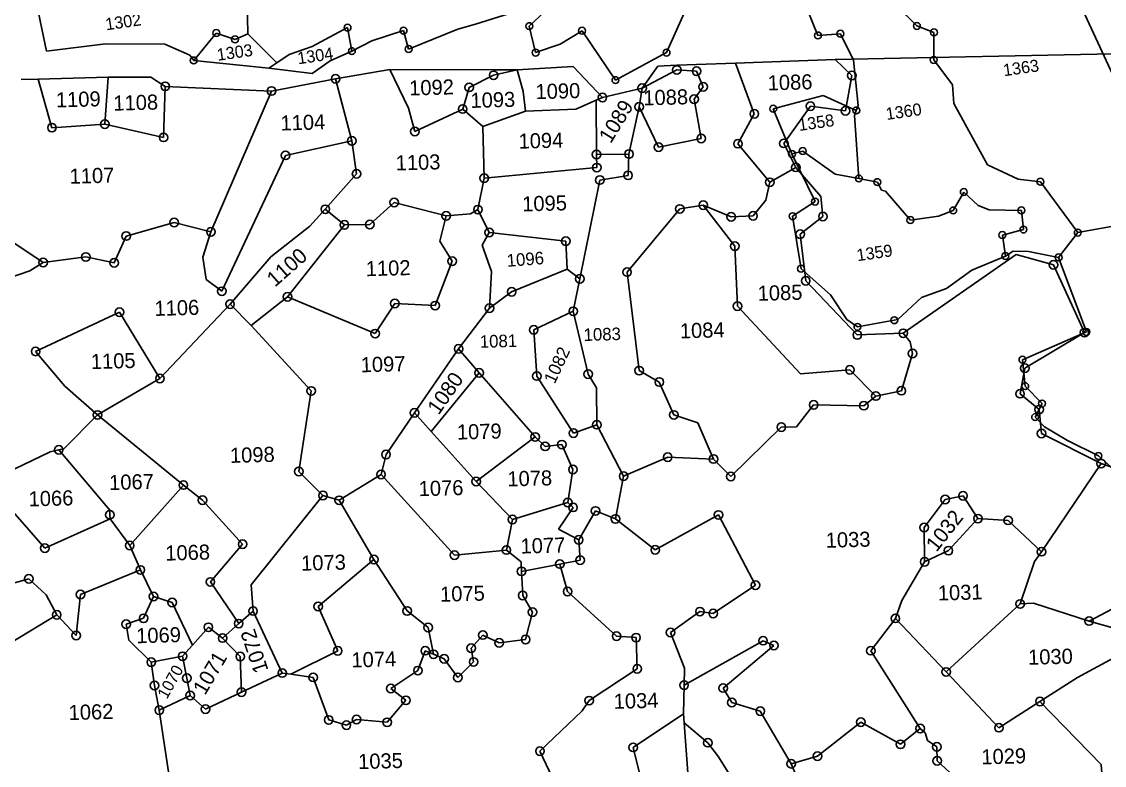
# Model space of a CAD drawing. Header units: metres. Extents: x 260190 to 263401, y 2203527 to 2206859.
# Drawn here: x 260750.7 to 261047.7, y 2205111.5 to 2205315.3 of the extents above; entities that cross this region are included whole.
import ezdxf

# ---------------------------------------------------------------- set-up
doc = ezdxf.new("R2010")
doc.units = ezdxf.units.M
doc.header["$MEASUREMENT"] = 0
for name, color, linetype in [('OFF', 1, 'Continuous'), ('POLY_PARCEL', 6, 'Continuous'), ('SYM_STONE', 1, 'Continuous'), ('TEXT_PARCEL', 7, 'Continuous')]:
    doc.layers.add(name, color=color, linetype=linetype)
doc.styles.add('TEXT_MAP', font='', dxfattribs={"height": 1.8})
doc.styles.get('TEXT_MAP').set_extended_font_data('Kruti Dev 050')

msp = doc.modelspace()

# ---------------------------------------------------------------- linework, layer by layer
at = {"layer": 'OFF'}
for p, q in [((260754.25, 2205322.85), (260757.51, 2205307.27)), ((260973.87, 2205304.99), (261279.47, 2205311.23)), ((260946.48, 2205303.96), (260973.87, 2205304.99)), ((260851.7, 2205302.23), (260880.15, 2205302.16)), ((260880.15, 2205302.16), (260886.59, 2205302.14)), ((260886.59, 2205302.14), (260901.99, 2205303.05)), ((260925.18, 2205303.18), (260930.37, 2205303.37)), ((260930.37, 2205303.37), (260935.76, 2205303.57)), ((260935.76, 2205303.57), (260946.48, 2205303.96)), ((260750.57, 2205299.5), (260755.18, 2205299.53)), ((260755.18, 2205299.53), (260774.43, 2205300.15)), ((260774.43, 2205300.15), (260786.12, 2205300.12)), ((260900.35, 2205247.47), (260903.8, 2205244.84))]:
    msp.add_line(p, q, dxfattribs=at)
at = {"layer": 'POLY_PARCEL'}
for p, q in [((260927.57, 2205306.86), (260941.46, 2205338.04)), ((260962.54, 2205327.84), (260969.11, 2205311.55)), ((260875.13, 2205314.69), (260898.25, 2205321.95)), ((260898.25, 2205321.95), (260889.92, 2205314.11)), ((260812.7, 2205311.97), (260812.54, 2205321.13)), ((260996.26, 2205314.16), (260990.36, 2205319.98)), ((261041.2, 2205319.7), (261057.42, 2205284.66)), ((260840.07, 2205313.7), (260830.35, 2205308.51)), ((260841.26, 2205307.26), (260840.07, 2205313.7)), ((260856.82, 2205307.84), (260870.34, 2205313.25)), ((260870.34, 2205313.25), (260875.13, 2205314.69)), ((260889.92, 2205314.11), (260891.65, 2205306.85)), ((261000.93, 2205312.41), (260996.26, 2205314.16)), ((260797.86, 2205304.7), (260804.07, 2205312.22)), ((260804.07, 2205312.22), (260809.2, 2205310.48)), ((260809.2, 2205310.48), (260812.7, 2205311.97)), ((260812.7, 2205311.97), (260820.64, 2205304.05)), ((260841.26, 2205307.26), (260846.77, 2205310.08)), ((260846.77, 2205310.08), (260855.43, 2205312.89)), ((260855.43, 2205312.89), (260856.82, 2205307.84)), ((260898.37, 2205309.16), (260904.4, 2205312.86)), ((260904.4, 2205312.86), (260913.56, 2205299.31)), ((260969.11, 2205311.55), (260975.26, 2205312.03)), ((260975.26, 2205312.03), (260978.83, 2205304.8)), ((261000.88, 2205304.84), (261000.93, 2205312.41)), ((260773.62, 2205309.22), (260757.51, 2205307.27)), ((260789.96, 2205309.13), (260773.62, 2205309.22)), ((260796.82, 2205306.13), (260789.96, 2205309.13)), ((260830.35, 2205308.51), (260824.06, 2205306.33)), ((260835.31, 2205304.58), (260841.26, 2205307.26)), ((260891.65, 2205306.85), (260898.37, 2205309.16)), ((260797.86, 2205304.7), (260796.82, 2205306.13)), ((260818.44, 2205302.59), (260797.86, 2205304.7)), ((260820.64, 2205304.05), (260818.44, 2205302.59)), ((260824.06, 2205306.33), (260820.64, 2205304.05)), ((260830.4, 2205301.17), (260835.31, 2205304.58)), ((260913.56, 2205299.31), (260927.57, 2205306.86)), ((260978.41, 2205300.59), (260973.87, 2205304.99)), ((260978.83, 2205304.8), (260980.13, 2205292.39)), ((261006.03, 2205297.98), (261000.88, 2205304.84)), ((260818.44, 2205302.59), (260830.4, 2205301.17)), ((260851.7, 2205302.23), (260836.8, 2205299.65)), ((260856.8, 2205291.67), (260851.7, 2205302.23)), ((260880.14, 2205300.64), (260886.59, 2205302.14)), ((260886.59, 2205302.14), (260888.22, 2205296.2)), ((260909.98, 2205294.53), (260901.99, 2205303.05)), ((260920.89, 2205297.13), (260925.18, 2205303.18)), ((260920.89, 2205297.13), (260930.41, 2205302.1)), ((260930.41, 2205302.1), (260935.83, 2205301.75)), ((260935.83, 2205301.75), (260937.61, 2205297.48)), ((260946.48, 2205303.96), (260951.66, 2205290.07)), ((260755.18, 2205299.53), (260758.98, 2205286.28)), ((260773.5, 2205287.26), (260774.43, 2205300.15)), ((260790.07, 2205297.61), (260786.12, 2205300.12)), ((260836.8, 2205299.65), (260819.22, 2205296.33)), ((260841.23, 2205282.65), (260836.8, 2205299.65)), ((260873.45, 2205297.32), (260880.14, 2205300.64)), ((260976.7, 2205290.88), (260978.41, 2205300.59)), ((260789.61, 2205283.62), (260790.07, 2205297.61)), ((260819.22, 2205296.33), (260790.07, 2205297.61)), ((260802.59, 2205257.7), (260819.22, 2205296.33)), ((260871.65, 2205291.38), (260873.45, 2205297.32)), ((260873.45, 2205297.32), (260873.45, 2205297.32)), ((260888.22, 2205296.2), (260888.86, 2205290.81)), ((260909.98, 2205294.53), (260920.89, 2205297.13)), ((260920.07, 2205292), (260920.89, 2205297.13)), ((260937.61, 2205297.48), (260935.15, 2205294.08)), ((260956.85, 2205291.47), (260970.59, 2205295.14)), ((260970.59, 2205295.14), (260979.63, 2205291)), ((261006.37, 2205292.93), (261006.03, 2205297.98)), ((260902.7, 2205291.38), (260908.28, 2205293.79)), ((260908.28, 2205293.79), (260909.98, 2205294.53)), ((260908.34, 2205278.92), (260908.28, 2205293.79)), ((260935.15, 2205294.08), (260937.11, 2205283.33)), ((260959.75, 2205281.97), (260967.04, 2205292.19)), ((260967.04, 2205292.19), (260976.7, 2205290.88)), ((260980.13, 2205292.39), (260979.63, 2205291)), ((261015.65, 2205276.08), (261006.37, 2205292.93)), ((260858.55, 2205285.23), (260856.8, 2205291.67)), ((260871.65, 2205291.38), (260858.55, 2205285.23)), ((260877.18, 2205286.57), (260871.65, 2205291.38)), ((260888.86, 2205290.81), (260877.18, 2205286.57)), ((260888.86, 2205290.81), (260902.7, 2205291.38)), ((260920.07, 2205292), (260917.28, 2205279.06)), ((260925.38, 2205280.95), (260920.07, 2205292)), ((260951.66, 2205290.07), (260947.17, 2205281.88)), ((260961.98, 2205279.08), (260956.85, 2205291.47)), ((260979.63, 2205291), (260979.13, 2205289.62)), ((260979.13, 2205289.62), (260980.35, 2205272.35)), ((260758.98, 2205286.28), (260773.5, 2205287.26)), ((260773.5, 2205287.26), (260789.61, 2205283.62)), ((260877.18, 2205286.57), (260877.56, 2205272.44)), ((260789.61, 2205283.62), (260789.61, 2205283.62)), ((260858.55, 2205285.23), (260858.55, 2205285.23)), ((260937.11, 2205283.33), (260925.38, 2205280.95)), ((260841.23, 2205282.65), (260823.05, 2205278.68)), ((260842.55, 2205273.65), (260841.23, 2205282.65)), ((260925.38, 2205280.95), (260925.38, 2205280.95)), ((260947.17, 2205281.88), (260947.17, 2205281.88)), ((260947.17, 2205281.88), (260955.91, 2205271.31)), ((260963.07, 2205275.39), (260959.75, 2205281.97)), ((260959.75, 2205281.97), (260959.75, 2205281.97)), ((260823.05, 2205278.68), (260805.59, 2205241.43)), ((260917.28, 2205279.06), (260908.34, 2205278.92)), ((260908.44, 2205275.33), (260908.34, 2205278.92)), ((260917.02, 2205273.21), (260917.28, 2205279.06)), ((260964.93, 2205279.87), (260961.98, 2205279.08)), ((260961.98, 2205279.08), (260968.31, 2205266)), ((260973.86, 2205273.55), (260964.93, 2205279.87)), ((260877.56, 2205272.44), (260908.44, 2205275.33)), ((260955.91, 2205271.31), (260963.07, 2205275.39)), ((260963.07, 2205275.39), (260969.95, 2205267.43)), ((261024, 2205272.19), (261015.65, 2205276.08)), ((260833.97, 2205263.9), (260842.55, 2205273.65)), ((260875.85, 2205263.81), (260877.56, 2205272.44)), ((260903.8, 2205244.84), (260909.29, 2205271.93)), ((260909.29, 2205271.93), (260917.02, 2205273.21)), ((260980.35, 2205272.35), (260973.86, 2205273.55)), ((260985.42, 2205271.35), (260980.35, 2205272.35)), ((260986.56, 2205269.11), (260985.42, 2205271.35)), ((261030.14, 2205271.46), (261024, 2205272.19)), ((261040.4, 2205257.52), (261030.14, 2205271.46)), ((260954.83, 2205266.39), (260955.91, 2205271.31)), ((260987.65, 2205268.89), (260986.56, 2205269.11)), ((260994.48, 2205260.95), (260987.65, 2205268.89)), ((261009.12, 2205268.64), (261006.22, 2205263.58)), ((261013.11, 2205264.95), (261009.12, 2205268.64)), ((260852.88, 2205265.78), (260846.17, 2205259.71)), ((260867.13, 2205262.09), (260852.88, 2205265.78)), ((260951.31, 2205262.1), (260954.83, 2205266.39)), ((260968.31, 2205266), (260962.18, 2205262.02)), ((260969.95, 2205267.43), (260970.49, 2205261.94)), ((260833.97, 2205263.9), (260829.76, 2205259.24)), ((260839.19, 2205259.62), (260833.97, 2205263.9)), ((260873.8, 2205262.66), (260867.13, 2205262.09)), ((260875.85, 2205263.81), (260873.8, 2205262.66)), ((260878.91, 2205257.54), (260875.85, 2205263.81)), ((260931.22, 2205263.99), (260916.75, 2205246.71)), ((260937.67, 2205265.05), (260931.22, 2205263.99)), ((260937.67, 2205265.05), (260945.33, 2205261.82)), ((260946.33, 2205253.79), (260937.67, 2205265.05)), ((261006.22, 2205263.58), (261002.16, 2205262.04)), ((261016.05, 2205263.77), (261013.11, 2205264.95)), ((261024.92, 2205263.6), (261016.05, 2205263.77)), ((261025.49, 2205258.35), (261024.92, 2205263.6)), ((260756.54, 2205249.34), (260740.63, 2205259.9)), ((260792.5, 2205260.27), (260779.34, 2205256.58)), ((260802.59, 2205257.7), (260792.5, 2205260.27)), ((260823.6, 2205239.92), (260839.19, 2205259.62)), ((260846.17, 2205259.71), (260839.19, 2205259.62)), ((260865.34, 2205255.19), (260867.13, 2205262.09)), ((260945.33, 2205261.82), (260951.31, 2205262.1)), ((260962.18, 2205262.02), (260964.49, 2205247.62)), ((260970.49, 2205261.94), (260964.24, 2205257.06)), ((261002.16, 2205262.04), (260994.48, 2205260.95)), ((261040.4, 2205257.52), (261053.71, 2205259.93)), ((260779.34, 2205256.58), (260776.05, 2205249.25)), ((260800.33, 2205250.76), (260802.59, 2205257.7)), ((260829.76, 2205259.24), (260818.98, 2205250.89)), ((260876.98, 2205254.11), (260878.91, 2205257.54)), ((260878.91, 2205257.54), (260899.94, 2205255.17)), ((260964.24, 2205257.06), (260965.76, 2205244.29)), ((261019.7, 2205256.85), (261025.49, 2205258.35)), ((261020.54, 2205251.09), (261019.7, 2205256.85)), ((261035.15, 2205250.71), (261040.4, 2205257.52)), ((260868.79, 2205249.66), (260865.34, 2205255.19)), ((260879.53, 2205246.81), (260876.98, 2205254.11)), ((260899.94, 2205255.17), (260900.35, 2205247.47)), ((260947.07, 2205237.36), (260946.33, 2205253.79)), ((260768.29, 2205250.83), (260756.54, 2205249.34)), ((260776.05, 2205249.25), (260768.29, 2205250.83)), ((260801.27, 2205244.7), (260800.33, 2205250.76)), ((260818.98, 2205250.89), (260807.83, 2205237.92)), ((260992.53, 2205229.92), (261023.49, 2205251.55)), ((261011.32, 2205247.21), (261020.54, 2205251.09)), ((261020.54, 2205251.09), (261022.68, 2205252.47)), ((261022.68, 2205252.47), (261026.89, 2205252.38)), ((261023.49, 2205251.55), (261033.73, 2205248.67)), ((261026.89, 2205252.38), (261035.15, 2205250.71)), ((261035.15, 2205250.71), (261042.77, 2205230.29)), ((260756.54, 2205249.34), (260752.87, 2205247.03)), ((260864.09, 2205237.5), (260868.79, 2205249.66)), ((260964.49, 2205247.62), (260972.6, 2205240.44)), ((261033.73, 2205248.67), (261042.2, 2205230.1)), ((260752.87, 2205247.03), (260734.37, 2205240.68)), ((260805.59, 2205241.43), (260801.27, 2205244.7)), ((260879.03, 2205236.8), (260879.53, 2205246.81)), ((260900.35, 2205247.47), (260885.09, 2205241.27)), ((260902, 2205235.95), (260903.8, 2205244.84)), ((260916.75, 2205246.71), (260920.09, 2205219.67)), ((261004.38, 2205242.18), (261011.32, 2205247.21)), ((260965.76, 2205244.29), (260979.92, 2205229.45)), ((260997.55, 2205239.76), (261004.38, 2205242.18)), ((260813.59, 2205232.09), (260823.6, 2205239.92)), ((260823.6, 2205239.92), (260847.65, 2205229.82)), ((260885.09, 2205241.27), (260879.03, 2205236.8)), ((260972.6, 2205240.44), (260977.08, 2205233.71)), ((260991.04, 2205233.69), (260997.55, 2205239.76)), ((260788.6, 2205217.52), (260807.83, 2205237.92)), ((260807.83, 2205237.92), (260813.59, 2205232.09)), ((260847.65, 2205229.82), (260853.02, 2205238.09)), ((260853.02, 2205238.09), (260864.09, 2205237.5)), ((260879.03, 2205236.8), (260870.54, 2205225.67)), ((260902, 2205235.95), (260891.14, 2205230.85)), ((260906.1, 2205218.7), (260902, 2205235.95)), ((260964.37, 2205218.83), (260947.07, 2205237.36)), ((260777.49, 2205235.68), (260754.5, 2205224.95)), ((260788.6, 2205217.52), (260777.49, 2205235.68)), ((260977.08, 2205233.71), (260979.95, 2205231.68)), ((260979.95, 2205231.68), (260990.07, 2205233.51)), ((260990.07, 2205233.51), (260991.04, 2205233.69)), ((260830.1, 2205214.1), (260813.59, 2205232.09)), ((260891.14, 2205230.85), (260891.97, 2205218.2)), ((260979.92, 2205229.45), (260992.53, 2205229.92)), ((260994.4, 2205227.59), (260992.53, 2205229.92)), ((261042.77, 2205230.29), (261025.22, 2205222.68)), ((261042.2, 2205230.1), (261025.85, 2205220.33)), ((260995.06, 2205224.36), (260994.4, 2205227.59)), ((260754.5, 2205224.95), (260762.52, 2205215.44)), ((260870.54, 2205225.67), (260858.43, 2205208.09)), ((260876.18, 2205219.05), (260870.54, 2205225.67)), ((260992.01, 2205214.17), (260995.06, 2205224.36)), ((261025.22, 2205222.68), (261025.98, 2205215.42)), ((260862.99, 2205203.02), (260876.18, 2205219.05)), ((260891.55, 2205201.49), (260876.18, 2205219.05)), ((260891.97, 2205218.2), (260902.02, 2205202.56)), ((260908.37, 2205214.96), (260906.1, 2205218.7)), ((260920.09, 2205219.67), (260925.6, 2205216.56)), ((260977.9, 2205219.88), (260964.37, 2205218.83)), ((260984.97, 2205212.71), (260977.9, 2205219.88)), ((261025.85, 2205220.33), (261024.56, 2205213.35)), ((260762.52, 2205215.44), (260771.47, 2205207.53)), ((260771.47, 2205207.53), (260788.6, 2205217.52)), ((260908.44, 2205204.85), (260908.37, 2205214.96)), ((260925.6, 2205216.56), (260929.6, 2205207.53)), ((261025.98, 2205215.42), (261030.6, 2205210.65)), ((260826.68, 2205192.05), (260830.1, 2205214.1)), ((260981.71, 2205210.07), (260984.97, 2205212.71)), ((260984.97, 2205212.71), (260992.01, 2205214.17)), ((261024.56, 2205213.35), (261029.8, 2205208.99)), ((260963.19, 2205204.31), (260967.94, 2205210.28)), ((260967.94, 2205210.28), (260981.71, 2205210.07)), ((260981.71, 2205210.07), (260981.71, 2205210.07)), ((261030.6, 2205210.65), (261028.69, 2205206.94)), ((261029.8, 2205208.99), (261030.46, 2205202.43)), ((260771.47, 2205207.53), (260762.19, 2205198.25)), ((260771.47, 2205207.53), (260795.03, 2205188.31)), ((260858.43, 2205208.09), (260850.62, 2205196.69)), ((260858.43, 2205208.09), (260862.99, 2205203.02)), ((260929.6, 2205207.53), (260936.14, 2205205.4)), ((261028.69, 2205206.94), (261031.27, 2205204.31)), ((260862.99, 2205203.02), (260875.37, 2205189.27)), ((260902.02, 2205202.56), (260908.44, 2205204.85)), ((260908.44, 2205204.85), (260915.8, 2205190.76)), ((260936.14, 2205205.4), (260940.44, 2205195.45)), ((260945.18, 2205190.67), (260959.07, 2205204.2)), ((260959.07, 2205204.2), (260963.19, 2205204.31)), ((261031.27, 2205204.31), (261037.57, 2205200.52)), ((260875.37, 2205189.27), (260891.55, 2205201.49)), ((260891.55, 2205201.49), (260894.27, 2205198.92)), ((261030.46, 2205202.43), (261046.81, 2205194.19)), ((261037.57, 2205200.52), (261046.04, 2205196.29)), ((260758.48, 2205197.46), (260741.22, 2205189.09)), ((260760.83, 2205197.96), (260758.48, 2205197.46)), ((260762.19, 2205198.25), (260760.83, 2205197.96)), ((260774.83, 2205181.45), (260760.83, 2205197.96)), ((260894.27, 2205198.92), (260898.88, 2205199.39)), ((260898.88, 2205199.39), (260901.91, 2205192.6)), ((260850.62, 2205196.69), (260849.25, 2205191.22)), ((260915.8, 2205190.76), (260927.89, 2205195.95)), ((260927.89, 2205195.95), (260940.44, 2205195.45)), ((260940.44, 2205195.45), (260945.18, 2205190.67)), ((261046.81, 2205194.19), (261030.43, 2205170.04)), ((261046.04, 2205196.29), (261051.13, 2205191.85)), ((261046.81, 2205194.19), (261072.99, 2205184.87)), ((260833.33, 2205185.47), (260826.68, 2205192.05)), ((260849.25, 2205191.22), (260837.78, 2205184.13)), ((260869.43, 2205169.08), (260849.25, 2205191.22)), ((260901.91, 2205192.6), (260900.48, 2205183.52)), ((260757.03, 2205171.01), (260741.22, 2205189.09)), ((260795.03, 2205188.31), (260780.3, 2205171.73)), ((260795.03, 2205188.31), (260800.25, 2205184.18)), ((260885.28, 2205178.89), (260875.37, 2205189.27)), ((260913.56, 2205179.01), (260915.8, 2205190.76)), ((260813.65, 2205160.93), (260833.33, 2205185.47)), ((260837.78, 2205184.13), (260833.33, 2205185.47)), ((261004.02, 2205184.35), (261008.91, 2205185.37)), ((261008.91, 2205185.37), (261013.01, 2205179.1)), ((260800.25, 2205184.18), (260811.28, 2205172.11)), ((260847.32, 2205167.88), (260837.78, 2205184.13)), ((260900.48, 2205183.52), (260885.28, 2205178.89)), ((260901.92, 2205182.19), (260900.48, 2205183.52)), ((260998.24, 2205176.68), (261004.02, 2205184.35)), ((260774.87, 2205180.18), (260774.83, 2205181.45)), ((260774.9, 2205179.05), (260774.87, 2205180.18)), ((260897.9, 2205176.23), (260901.92, 2205182.19)), ((260903.48, 2205173.28), (260908.09, 2205181.21)), ((260908.09, 2205181.21), (260913.56, 2205179.01)), ((260941.83, 2205180.12), (260924.5, 2205170.57)), ((260951.98, 2205160.85), (260941.83, 2205180.12)), ((260774.9, 2205179.05), (260757.03, 2205171.01)), ((260780.3, 2205171.73), (260774.9, 2205179.05)), ((260885.28, 2205178.89), (260883.64, 2205170.5)), ((260924.5, 2205170.57), (260913.56, 2205179.01)), ((260998.39, 2205167.26), (260998.24, 2205176.68)), ((261013.01, 2205179.1), (261004.89, 2205170.33)), ((261013.01, 2205179.1), (261021.28, 2205178.63)), ((261021.28, 2205178.63), (261030.43, 2205170.04)), ((260903.48, 2205173.28), (260897.9, 2205176.23)), ((260783.23, 2205165.04), (260780.3, 2205171.73)), ((260811.28, 2205172.11), (260802.43, 2205161.75)), ((260883.64, 2205170.5), (260869.43, 2205169.08)), ((260883.64, 2205170.5), (260887.67, 2205167.22)), ((260903.87, 2205167.73), (260903.48, 2205173.28)), ((260832.01, 2205155.04), (260847.32, 2205167.88)), ((260847.32, 2205167.88), (260856.43, 2205153.79)), ((260898.28, 2205166.66), (260903.87, 2205167.73)), ((261004.89, 2205170.33), (260998.39, 2205167.26)), ((261030.43, 2205170.04), (261028.56, 2205167.34)), ((260766.81, 2205158.31), (260783.23, 2205165.04)), ((260786.81, 2205157.75), (260783.23, 2205165.04)), ((260887.67, 2205167.22), (260887.79, 2205164.66)), ((260887.79, 2205164.66), (260898.28, 2205166.66)), ((260887.79, 2205164.66), (260888.11, 2205158.01)), ((260900.44, 2205159.11), (260898.28, 2205166.66)), ((260992.09, 2205156.68), (260998.39, 2205167.26)), ((261028.56, 2205167.34), (261024.61, 2205155.72)), ((260718.8, 2205153.24), (260752.64, 2205162.59)), ((260752.64, 2205162.59), (260757.38, 2205158.2)), ((260802.43, 2205161.75), (260810.2, 2205150.33)), ((260814.14, 2205153.77), (260813.65, 2205160.93)), ((260913.89, 2205146.88), (260900.44, 2205159.11)), ((260940.4, 2205153.08), (260951.98, 2205160.85)), ((261043.48, 2205151.03), (261058.05, 2205158.73)), ((260757.38, 2205158.2), (260760.28, 2205152.73)), ((260765.64, 2205147.08), (260766.81, 2205158.31)), ((260784.12, 2205151.78), (260786.81, 2205157.75)), ((260786.81, 2205157.75), (260791.97, 2205156.12)), ((260791.97, 2205156.12), (260797.51, 2205144.4)), ((260888.11, 2205158.01), (260890.79, 2205153.46)), ((260990.36, 2205151.77), (260992.09, 2205156.68)), ((261024.61, 2205155.72), (261004.29, 2205137.08)), ((261024.61, 2205155.72), (261028.28, 2205155.89)), ((261028.28, 2205155.89), (261043.48, 2205151.03)), ((260747.55, 2205144.96), (260760.28, 2205152.73)), ((260760.28, 2205152.73), (260765.64, 2205147.08)), ((260810.2, 2205150.33), (260814.14, 2205153.77)), ((260814.14, 2205153.77), (260822.16, 2205136.78)), ((260837.36, 2205142.88), (260832.01, 2205155.04)), ((260856.43, 2205153.79), (260862.17, 2205149.28)), ((260890.79, 2205153.46), (260888.93, 2205145.95)), ((260928.65, 2205147.9), (260936.75, 2205153.62)), ((260936.75, 2205153.62), (260940.4, 2205153.08)), ((260940.4, 2205153.08), (260940.4, 2205153.08)), ((260779.35, 2205150.18), (260784.12, 2205151.78)), ((260780.06, 2205145.78), (260779.35, 2205150.18)), ((260810.2, 2205150.33), (260805.79, 2205146.38)), ((260990.36, 2205151.77), (260983.62, 2205142.9)), ((261004.29, 2205137.08), (260990.36, 2205151.77)), ((261043.48, 2205151.03), (261050.67, 2205149.03)), ((260801.88, 2205149.32), (260797.51, 2205144.4)), ((260805.79, 2205146.38), (260801.88, 2205149.32)), ((260862.17, 2205149.28), (260863.4, 2205143.31)), ((260877.2, 2205147.2), (260873.96, 2205143.58)), ((260881.68, 2205145.07), (260877.2, 2205147.2)), ((260919.21, 2205146.48), (260913.89, 2205146.88)), ((260932.55, 2205138.08), (260928.65, 2205147.9)), ((260786.22, 2205139.76), (260780.06, 2205145.78)), ((260797.51, 2205144.4), (260794.82, 2205141.37)), ((260805.79, 2205146.38), (260810.64, 2205141.33)), ((260888.93, 2205145.95), (260881.68, 2205145.07)), ((260919.55, 2205137.94), (260919.21, 2205146.48)), ((260954.06, 2205145.64), (260932.38, 2205133.46)), ((260943.11, 2205132.67), (260957.05, 2205144.34)), ((260957.05, 2205144.34), (260954.06, 2205145.64)), ((260954.06, 2205145.64), (260954.06, 2205145.64)), ((260794.82, 2205141.37), (260786.22, 2205139.76)), ((260795.97, 2205135.35), (260794.82, 2205141.37)), ((260810.64, 2205141.33), (260810.99, 2205131.53)), ((260824.5, 2205136.45), (260837.36, 2205142.88)), ((260861.4, 2205142.9), (260859.39, 2205137.44)), ((260863.68, 2205141.92), (260861.4, 2205142.9)), ((260863.4, 2205143.31), (260863.68, 2205141.92)), ((260866.57, 2205140.68), (260863.68, 2205141.92)), ((260870.34, 2205135.58), (260866.57, 2205140.68)), ((260873.96, 2205143.58), (260874.65, 2205139.82)), ((260983.62, 2205142.9), (260997.16, 2205121.56)), ((261050.3, 2205140.97), (261040.32, 2205135.54)), ((260787.1, 2205133.37), (260786.22, 2205139.76)), ((260874.65, 2205139.82), (260870.34, 2205135.58)), ((260906.34, 2205129.22), (260919.55, 2205137.94)), ((260932.38, 2205133.46), (260932.55, 2205138.08)), ((260796.88, 2205130.6), (260795.97, 2205135.35)), ((260822.16, 2205136.78), (260810.99, 2205131.53)), ((260824.5, 2205136.45), (260822.16, 2205136.78)), ((260830.64, 2205135.59), (260824.5, 2205136.45)), ((260834.89, 2205123.92), (260830.64, 2205135.59)), ((260859.39, 2205137.44), (260851.95, 2205132.53)), ((261018.78, 2205121.8), (261004.29, 2205137.08)), ((261040.32, 2205135.54), (261030.03, 2205128.98)), ((260788.43, 2205126.6), (260787.1, 2205133.37)), ((260851.95, 2205132.53), (260856.07, 2205129.3)), ((260932.26, 2205125.62), (260932.38, 2205133.46)), ((260945.48, 2205128.71), (260943.11, 2205132.67)), ((260796.88, 2205130.6), (260788.43, 2205126.6)), ((260801.11, 2205126.88), (260796.88, 2205130.6)), ((260810.99, 2205131.53), (260801.11, 2205126.88)), ((260856.07, 2205129.3), (260850.92, 2205123.27)), ((260904.39, 2205126.42), (260906.34, 2205129.22)), ((261030.03, 2205128.98), (261018.78, 2205121.8)), ((261046.8, 2205111.75), (261030.03, 2205128.98)), ((260791.22, 2205107.91), (260788.43, 2205126.6)), ((260892.85, 2205115.36), (260904.39, 2205126.42)), ((260953.31, 2205126.32), (260945.48, 2205128.71)), ((260961.75, 2205111.92), (260953.31, 2205126.32)), ((260839.74, 2205122.48), (260834.89, 2205123.92)), ((260842.55, 2205124.03), (260839.74, 2205122.48)), ((260850.92, 2205123.27), (260842.55, 2205124.03)), ((260918.41, 2205116.41), (260932.26, 2205125.62)), ((260932.26, 2205125.62), (260932.44, 2205123.11)), ((260938.93, 2205117.68), (260932.44, 2205123.11)), ((260932.44, 2205123.11), (260933.42, 2205109.46)), ((260980.9, 2205123.33), (260968.97, 2205113.98)), ((260991.78, 2205117.24), (260980.9, 2205123.33)), ((260997.16, 2205121.56), (260991.78, 2205117.24)), ((260998.51, 2205120.42), (260997.16, 2205121.56)), ((260999.16, 2205118.29), (260998.51, 2205120.42)), ((260941.79, 2205113.81), (260938.93, 2205117.68)), ((261001.72, 2205116.56), (260999.16, 2205118.29)), ((260899.19, 2205102.09), (260892.85, 2205115.36)), ((260924.85, 2205090.36), (260918.41, 2205116.41)), ((260968.97, 2205113.98), (260961.75, 2205111.92)), ((261001.82, 2205112.74), (261001.72, 2205116.56)), ((260959.9, 2205085.03), (260941.79, 2205113.81)), ((260961.75, 2205111.92), (260973.15, 2205085.51)), ((261005.26, 2205109.49), (261001.82, 2205112.74)), ((261046.98, 2205109.42), (261046.8, 2205111.75))]:
    msp.add_line(p, q, dxfattribs=at)
at = {"layer": 'SYM_STONE'}
for centre, radius in [((260804.07, 2205312.22), 0.942), ((260840.07, 2205313.7), 0.942), ((260855.43, 2205312.89), 0.942), ((260889.92, 2205314.11), 0.942), ((260904.4, 2205312.86), 0.942), ((260975.26, 2205312.03), 0.942), ((260996.26, 2205314.16), 0.942), ((261000.93, 2205312.41), 0.942), ((260809.2, 2205310.48), 0.942), ((260969.11, 2205311.55), 0.942), ((260841.26, 2205307.26), 0.942), ((260856.82, 2205307.84), 0.942), ((260891.65, 2205306.85), 0.942), ((260927.57, 2205306.86), 0.942), ((260797.86, 2205304.7), 0.942), ((261000.88, 2205304.84), 0.942), ((260880.14, 2205300.64), 1.17), ((260930.41, 2205302.1), 1.17), ((260935.83, 2205301.75), 1.17), ((260978.41, 2205300.59), 1.17), ((260790.07, 2205297.61), 1.17), ((260836.8, 2205299.65), 1.17), ((260873.45, 2205297.32), 1.17), ((260913.56, 2205299.31), 0.942), ((260920.89, 2205297.13), 1.17), ((260937.61, 2205297.48), 1.17), ((260819.22, 2205296.33), 1.17), ((260909.98, 2205294.53), 1.17), ((260935.15, 2205294.08), 1.17), ((260871.65, 2205291.38), 1.17), ((260920.07, 2205292), 1.17), ((260956.85, 2205291.47), 0.942), ((260967.04, 2205292.19), 1.17), ((260951.66, 2205290.07), 1.17), ((260976.7, 2205290.88), 1.17), ((260979.63, 2205291), 0.942), ((260758.98, 2205286.28), 1.17), ((260773.5, 2205287.26), 1.17), ((260858.55, 2205285.23), 1.17), ((260789.61, 2205283.62), 1.17), ((260841.23, 2205282.65), 1.17), ((260937.11, 2205283.33), 1.17), ((260925.38, 2205280.95), 1.17), ((260947.17, 2205281.88), 1.17), ((260959.75, 2205281.97), 1.17), ((260964.93, 2205279.87), 0.942), ((260823.05, 2205278.68), 1.17), ((260908.34, 2205278.92), 1.17), ((260917.28, 2205279.06), 1.17), ((260961.98, 2205279.08), 0.942), ((260842.55, 2205273.65), 1.17), ((260908.44, 2205275.33), 1.17), ((260917.02, 2205273.21), 1.17), ((260963.07, 2205275.39), 1.17), ((260877.56, 2205272.44), 1.17), ((260909.29, 2205271.93), 1.17), ((260955.91, 2205271.31), 1.17), ((260980.35, 2205272.35), 0.942), ((260985.42, 2205271.35), 0.942), ((261030.14, 2205271.46), 0.942), ((261009.12, 2205268.64), 0.942), ((260852.88, 2205265.78), 1.17), ((260937.67, 2205265.05), 1.17), ((260968.31, 2205266), 0.942), ((260833.97, 2205263.9), 1.17), ((260867.13, 2205262.09), 1.17), ((260875.85, 2205263.81), 1.17), ((260931.22, 2205263.99), 1.17), ((260945.33, 2205261.82), 1.17), ((260951.31, 2205262.1), 1.17), ((260962.18, 2205262.02), 0.942), ((260970.49, 2205261.94), 1.17), ((261006.22, 2205263.58), 0.942), ((261024.92, 2205263.6), 0.942), ((260792.5, 2205260.27), 1.17), ((260839.19, 2205259.62), 1.17), ((260846.17, 2205259.71), 1.17), ((260994.48, 2205260.95), 0.942), ((260779.34, 2205256.58), 1.17), ((260802.59, 2205257.7), 1.17), ((260878.91, 2205257.54), 1.17), ((260964.24, 2205257.06), 1.17), ((261019.7, 2205256.85), 0.942), ((261025.49, 2205258.35), 0.942), ((261040.4, 2205257.52), 0.942), ((260899.94, 2205255.17), 1.17), ((260946.33, 2205253.79), 1.17), ((260768.29, 2205250.83), 1.17), ((260868.79, 2205249.66), 1.17), ((261020.54, 2205251.09), 0.942), ((261035.15, 2205250.71), 0.942), ((260756.54, 2205249.34), 1.17), ((260776.05, 2205249.25), 1.17), ((260916.75, 2205246.71), 1.17), ((260964.49, 2205247.62), 0.942), ((261033.73, 2205248.67), 1.17), ((260903.8, 2205244.84), 1.17), ((260965.76, 2205244.29), 1.17), ((260805.59, 2205241.43), 1.17), ((260885.09, 2205241.27), 1.17), ((260807.83, 2205237.92), 1.17), ((260823.6, 2205239.92), 1.17), ((260853.02, 2205238.09), 1.17), ((260864.09, 2205237.5), 1.17), ((260777.49, 2205235.68), 1.17), ((260879.03, 2205236.8), 1.17), ((260902, 2205235.95), 1.17), ((260947.07, 2205237.36), 1.17), ((260990.07, 2205233.51), 0.942), ((260847.65, 2205229.82), 1.17), ((260891.14, 2205230.85), 1.17), ((260979.92, 2205229.45), 1.17), ((260979.95, 2205231.68), 0.942), ((260992.53, 2205229.92), 1.17), ((261042.2, 2205230.1), 1.17), ((261042.77, 2205230.29), 0.942), ((260870.54, 2205225.67), 1.17), ((260754.5, 2205224.95), 1.17), ((260995.06, 2205224.36), 1.17), ((260977.9, 2205219.88), 1.17), ((261025.22, 2205222.68), 0.942), ((261025.85, 2205220.33), 1.17), ((260788.6, 2205217.52), 1.17), ((260876.18, 2205219.05), 1.17), ((260891.97, 2205218.2), 1.17), ((260906.1, 2205218.7), 1.17), ((260920.09, 2205219.67), 1.17), ((260830.1, 2205214.1), 1.17), ((260925.6, 2205216.56), 1.17), ((260992.01, 2205214.17), 1.17), ((261025.98, 2205215.42), 0.942), ((260984.97, 2205212.71), 1.17), ((261024.56, 2205213.35), 1.17), ((260858.43, 2205208.09), 1.17), ((260967.94, 2205210.28), 1.17), ((260981.71, 2205210.07), 1.17), ((261029.8, 2205208.99), 1.17), ((261030.6, 2205210.65), 0.942), ((260771.47, 2205207.53), 1.17), ((260908.44, 2205204.85), 1.17), ((260929.6, 2205207.53), 1.17), ((261028.69, 2205206.94), 0.942), ((260902.02, 2205202.56), 1.17), ((260959.07, 2205204.2), 1.17), ((261030.46, 2205202.43), 1.17), ((260891.55, 2205201.49), 1.17), ((260894.27, 2205198.92), 1.17), ((260898.88, 2205199.39), 1.17), ((260760.83, 2205197.96), 1.17), ((260850.62, 2205196.69), 1.17), ((260927.89, 2205195.95), 1.17), ((261046.04, 2205196.29), 0.942), ((260940.44, 2205195.45), 1.17), ((261046.81, 2205194.19), 1.17), ((260826.68, 2205192.05), 1.17), ((260849.25, 2205191.22), 1.17), ((260901.91, 2205192.6), 1.17), ((260915.8, 2205190.76), 1.17), ((260945.18, 2205190.67), 1.17), ((260795.03, 2205188.31), 1.17), ((260875.37, 2205189.27), 1.17), ((260800.25, 2205184.18), 1.17), ((260833.33, 2205185.47), 1.17), ((260837.78, 2205184.13), 1.17), ((261004.02, 2205184.35), 1.17), ((261008.91, 2205185.37), 1.17), ((260900.48, 2205183.52), 1.17), ((260901.92, 2205182.19), 1.17), ((260908.09, 2205181.21), 1.17), ((260774.87, 2205180.18), 1.17), ((260885.28, 2205178.89), 1.17), ((260913.56, 2205179.01), 1.17), ((260941.83, 2205180.12), 1.17), ((261013.01, 2205179.1), 1.17), ((261021.28, 2205178.63), 1.17), ((260998.24, 2205176.68), 1.17), ((260903.48, 2205173.28), 1.17), ((260757.03, 2205171.01), 1.17), ((260780.3, 2205171.73), 1.17), ((260811.28, 2205172.11), 1.17), ((260883.64, 2205170.5), 1.17), ((260924.5, 2205170.57), 1.17), ((261004.89, 2205170.33), 1.17), ((261030.43, 2205170.04), 1.17), ((260847.32, 2205167.88), 1.17), ((260869.43, 2205169.08), 1.17), ((260898.28, 2205166.66), 1.17), ((260903.87, 2205167.73), 1.17), ((260998.39, 2205167.26), 1.17), ((260783.23, 2205165.04), 1.17), ((260887.79, 2205164.66), 1.17), ((260752.64, 2205162.59), 1.17), ((260802.43, 2205161.75), 1.17), ((260951.98, 2205160.85), 1.17), ((260766.81, 2205158.31), 1.17), ((260786.81, 2205157.75), 1.17), ((260888.11, 2205158.01), 1.17), ((260900.44, 2205159.11), 1.17), ((260791.97, 2205156.12), 1.17), ((260832.01, 2205155.04), 1.17), ((261024.61, 2205155.72), 1.17), ((260760.28, 2205152.73), 1.17), ((260784.12, 2205151.78), 1.17), ((260814.14, 2205153.77), 1.17), ((260856.43, 2205153.79), 1.17), ((260890.79, 2205153.46), 1.17), ((260936.75, 2205153.62), 1.17), ((260940.4, 2205153.08), 1.17), ((260990.36, 2205151.77), 1.17), ((260779.35, 2205150.18), 1.17), ((260801.88, 2205149.32), 1.17), ((260810.2, 2205150.33), 1.17), ((260862.17, 2205149.28), 1.17), ((261043.48, 2205151.03), 1.17), ((260765.64, 2205147.08), 1.17), ((260805.79, 2205146.38), 1.17), ((260877.2, 2205147.2), 1.17), ((260888.93, 2205145.95), 1.17), ((260913.89, 2205146.88), 1.17), ((260919.21, 2205146.48), 1.17), ((260928.65, 2205147.9), 1.17), ((260954.06, 2205145.64), 1.17), ((260837.36, 2205142.88), 1.17), ((260861.4, 2205142.9), 1.17), ((260873.96, 2205143.58), 1.17), ((260881.68, 2205145.07), 1.17), ((260957.05, 2205144.34), 1.17), ((260983.62, 2205142.9), 1.17), ((260786.22, 2205139.76), 1.17), ((260794.82, 2205141.37), 1.17), ((260810.64, 2205141.33), 1.17), ((260863.68, 2205141.92), 1.17), ((260866.57, 2205140.68), 1.17), ((260874.65, 2205139.82), 1.17), ((260822.16, 2205136.78), 1.17), ((260859.39, 2205137.44), 1.17), ((260919.55, 2205137.94), 1.17), ((261004.29, 2205137.08), 1.17), ((260795.97, 2205135.35), 1.17), ((260830.64, 2205135.59), 1.17), ((260870.34, 2205135.58), 1.17), ((260787.1, 2205133.37), 1.17), ((260796.88, 2205130.6), 1.17), ((260810.99, 2205131.53), 1.17), ((260851.95, 2205132.53), 1.17), ((260932.38, 2205133.46), 1.17), ((260943.11, 2205132.67), 1.17), ((260856.07, 2205129.3), 1.17), ((260906.34, 2205129.22), 1.17), ((260945.48, 2205128.71), 1.17), ((261030.03, 2205128.98), 1.17), ((260788.43, 2205126.6), 1.17), ((260801.11, 2205126.88), 1.17), ((260953.31, 2205126.32), 1.17), ((260834.89, 2205123.92), 1.17), ((260839.74, 2205122.48), 1.17), ((260842.55, 2205124.03), 1.17), ((260850.92, 2205123.27), 1.17), ((260980.9, 2205123.33), 1.17), ((261018.78, 2205121.8), 1.17), ((260997.16, 2205121.56), 1.17), ((260918.41, 2205116.41), 1.17), ((260938.93, 2205117.68), 1.17), ((260991.78, 2205117.24), 1.17), ((261001.72, 2205116.56), 1.17), ((260892.85, 2205115.36), 1.17), ((260968.97, 2205113.98), 1.17), ((261001.82, 2205112.74), 1.17), ((260961.75, 2205111.92), 1.17)]:
    msp.add_circle(centre, radius, dxfattribs=at)

# ---------------------------------------------------------------- texts
at = {"layer": 'TEXT_PARCEL', "style": 'TEXT_MAP'}
for s, height, rotation, p in [('1302', 3.319, 8.2085, (260773.88, 2205312.95)), ('1303', 3.319, 8.2085, (260804.46, 2205304.59)), ('1304', 3.319, 8.2085, (260826.56, 2205303.65)), ('1363', 3.319, 8.2085, (261020.17, 2205300.36)), ('1092', 4.128, 1.5462, (260857.02, 2205295.09)), ('1090', 4.128, 1.5462, (260891.68, 2205294.08)), ('1086', 4.128, 1.5462, (260955.38, 2205296.49)), ('1109', 4.128, 1.5462, (260760.11, 2205291.82)), ('1108', 4.128, 1.5462, (260775.87, 2205290.93)), ('1093', 4.128, 1.5462, (260873.84, 2205291.68)), ('1088', 4.128, 1.5462, (260921.26, 2205292.38)), ('1089', 4.128, 58.4183, (260912.26, 2205281.74)), ('1360', 3.319, 8.2085, (260987.98, 2205288.37)), ('1104', 4.128, 1.5462, (260821.72, 2205285.48)), ('1358', 3.319, 8.2085, (260964, 2205285.36)), ('1094', 4.128, 1.5462, (260887.03, 2205280.51)), ('1103', 4.128, 1.5462, (260853.32, 2205274.54)), ('1107', 4.128, 1.5462, (260763.86, 2205270.9)), ('1095', 4.128, 1.5462, (260888.03, 2205263.31)), ('1359', 3.319, 8.2085, (260979.98, 2205249.66)), ('1100', 4.128, 41.3339, (260820.16, 2205242.43)), ('1096', 3.44, 4.3281, (260883.87, 2205248.13)), ('1102', 4.128, 1.5462, (260845.12, 2205245.55)), ('1085', 4.128, 1.5462, (260952.63, 2205238.8)), ('1106', 4.128, 1.5462, (260787.15, 2205234.66)), ('1084', 4.128, 1.5462, (260931.28, 2205228.51)), ('1083', 3.44, 1.5462, (260904.87, 2205227.8)), ('1081', 3.44, 1.5462, (260876.4, 2205225.92)), ('1105', 4.128, 1.5462, (260769.69, 2205220.1)), ('1082', 3.44, 64.9666, (260896.89, 2205215.84)), ('1097', 4.128, 1.5462, (260843.73, 2205219.21)), ('1080', 4.128, 55, (260865.04, 2205207.3)), ('1079', 4.128, 1.5462, (260870.11, 2205200.76)), ('1098', 4.128, 1.5462, (260807.86, 2205194.37)), ('1067', 4.128, 1.5462, (260774.71, 2205186.93)), ('1078', 4.128, 1.5462, (260883.97, 2205187.92)), ('1076', 4.128, 1.5462, (260859.63, 2205185.25)), ('1066', 4.128, 1.5462, (260752.62, 2205182.45)), ('1032', 4.128, 51.7329, (261001.63, 2205169.74)), ('1077', 4.128, 1.5462, (260887.57, 2205169.52)), ('1033', 4.128, 1.5462, (260971.3, 2205171.11)), ('1068', 4.128, 1.5462, (260790.11, 2205167.58)), ('1073', 4.128, 1.5462, (260827.37, 2205164.83)), ('1075', 4.128, 1.5462, (260865.5, 2205156.32)), ('1031', 4.128, 1.5462, (261002.05, 2205156.65)), ('1069', 4.128, 1.5462, (260782.13, 2205144.93)), ('1072', 4.128, 108.4781, (260818.41, 2205137.58)), ('1071', 4.128, 59.5245, (260800.97, 2205130.49)), ('1074', 4.128, 1.5462, (260841.18, 2205138.29)), ('1030', 4.128, 1.5462, (261026.81, 2205139.04)), ('1070', 3.211, 60.7948, (260790.5, 2205129.43)), ('1034', 4.128, 1.5462, (260913.13, 2205126.95)), ('1062', 4.128, 1.5462, (260763.61, 2205123.88)), ('1035', 4.128, 1.5462, (260843.02, 2205110.44)), ('1029', 4.128, 1.5462, (261014, 2205111.73))]:
    msp.add_text(s, height=height, rotation=rotation, dxfattribs=at).set_placement(p)

doc.saveas('drawing.dxf')
